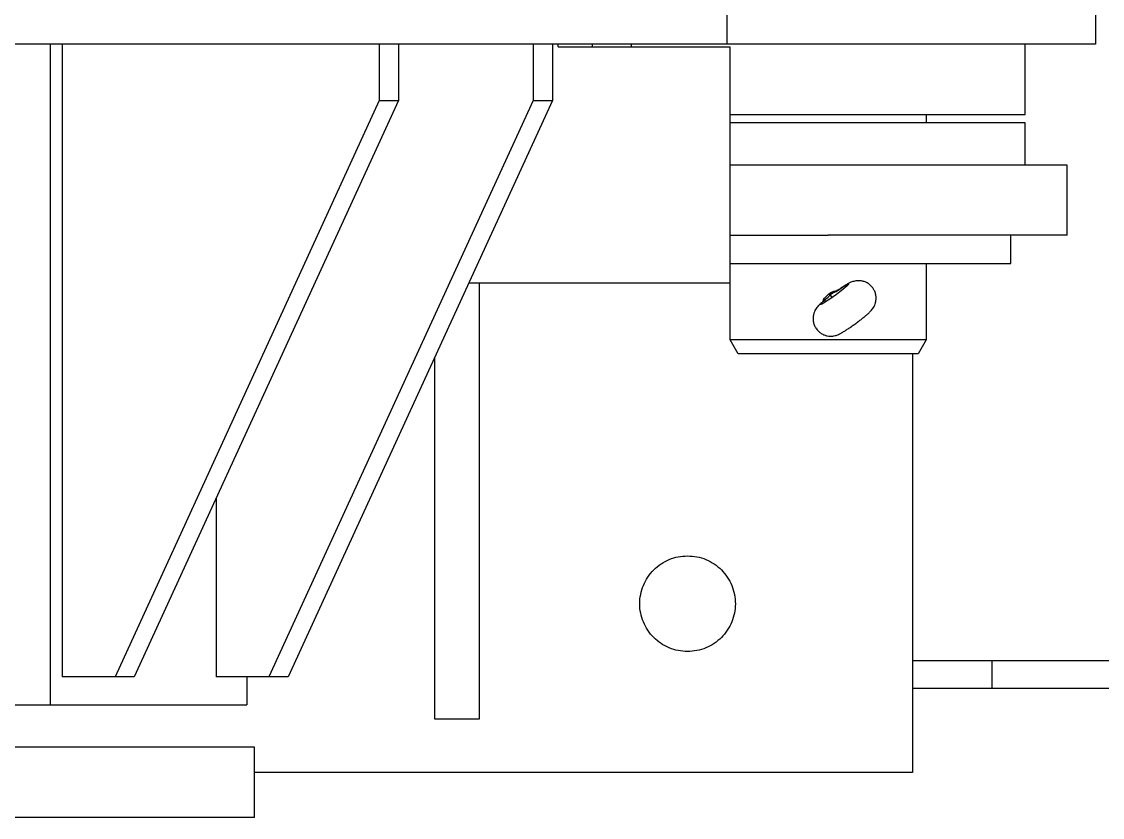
# Model space of a CAD drawing. Header units: millimetres. Extents: x 1293 to 41893, y 1011 to 26911.
# Drawn here: x 12079.2 to 12335.4, y 13919.7 to 14108.4 of the extents above; entities that cross this region are included whole.
import ezdxf

# ---------------------------------------------------------------- set-up
doc = ezdxf.new("R2010")
doc.units = ezdxf.units.MM
doc.header["$LTSCALE"] = 50
doc.layers.add('MAQUINAS', color=11, linetype='Continuous')
doc.layers.add('STRUC', color=4, linetype='Continuous')

msp = doc.modelspace()

# ---------------------------------------------------------------- linework, layer by layer
at = {"layer": 'MAQUINAS', "linetype": 'Continuous', "lineweight": 25}
for p, q in [((12246.3935066, 14113.7092064), (12246.3935066, 14103.0425398)), ((12333.72684, 14113.7092064), (12333.72684, 14103.0425398)), ((12333.72684, 14103.0425398), (12036.7494008, 14103.0425398)), ((12086.0746688, 13946.3758731), (12086.0746688, 14103.0425398)), ((12088.8108299, 14103.0425398), (12088.8108299, 13953.0425398)), ((12163.9862396, 14103.0425398), (12163.9862396, 14089.7092064)), ((12168.5465081, 14103.0425398), (12168.5465081, 14089.7092064)), ((12200.4683882, 14103.0425398), (12200.4683882, 14089.7092064)), ((12205.0286568, 14103.0425398), (12205.0286568, 14089.7092064)), ((12206.3934934, 14102.3758731), (12206.3934934, 14103.0425398)), ((12206.3934934, 14102.3758731), (12247.0601601, 14102.3758731)), ((12214.5494952, 14102.3758731), (12214.5494952, 14103.0425398)), ((12223.72684, 14103.0425398), (12223.72684, 14102.3758731)), ((12247.0601601, 14102.3758731), (12247.0601601, 14046.3758731)), ((12317.0601733, 14086.3758731), (12317.0601733, 14103.0425398)), ((12163.9862396, 14089.7092064), (12101.3400649, 13953.0425398)), ((12168.5465081, 14089.7092064), (12105.9003334, 13953.0425398)), ((12200.4683882, 14089.7092064), (12137.8222135, 13953.0425398)), ((12205.0286568, 14089.7092064), (12142.382482, 13953.0425398)), ((12163.9862396, 14089.7092064), (12168.5465081, 14089.7092064)), ((12200.4683882, 14089.7092064), (12205.0286568, 14089.7092064)), ((12293.72684, 14084.3758731), (12293.72684, 14086.3758731)), ((12317.0601733, 14074.3758731), (12317.0601733, 14084.3758731)), ((12270.3935066, 14074.3758731), (12247.0601601, 14074.3758731)), ((12327.0601733, 14057.7092064), (12327.0601733, 14074.3758731)), ((12247.0601601, 14057.7092064), (12270.3935066, 14057.7092064)), ((12313.72684, 14051.0425398), (12313.72684, 14057.7092064)), ((12293.72684, 14033.0425398), (12293.72684, 14051.0425398)), ((12247.0601601, 14046.3758731), (12185.1652355, 14046.3758731)), ((12187.72684, 13943.0425398), (12187.72684, 14046.3758731)), ((12247.0601733, 14046.2591998), (12247.0601733, 14033.0425398)), ((12270.7664078, 14043.7098083), (12270.531374, 14043.7098083)), ((12271.3415806, 14042.9823596), (12270.8282995, 14043.6878583)), ((12247.0601733, 14033.0425398), (12248.9846742, 14029.7092064)), ((12291.8023391, 14029.7092064), (12293.72684, 14033.0425398)), ((12290.3934895, 14029.7092064), (12290.3934895, 13930.3758731)), ((12177.0601733, 14028.6941577), (12177.0601733, 13943.0425398)), ((12125.2929785, 13995.3488446), (12125.2929785, 13953.0425398)), ((12105.9003334, 13953.0425398), (12088.8108299, 13953.0425398)), ((12142.382482, 13953.0425398), (12125.2929785, 13953.0425398)), ((12132.5894083, 13953.0425398), (12132.5894083, 13946.3758731)), ((12073.5454338, 13946.3758731), (12132.5894083, 13946.3758731)), ((12177.0601733, 13943.0425398), (12187.72684, 13943.0425398)), ((12096.8727438, 13936.3758731), (11802.2659118, 13936.3758731)), ((12125.9805909, 13936.3758731), (12105.5253393, 13936.3758731)), ((12134.4058554, 13919.7092064), (12134.4058554, 13936.3758731)), ((12290.3934895, 13930.3758731), (12134.4058554, 13930.3758731)), ((12096.8727438, 13919.7092064), (11802.2659118, 13919.7092064)), ((12125.9805909, 13919.7092064), (12105.5253393, 13919.7092064))]:
    msp.add_line(p, q, dxfattribs=at)
at = {"layer": 'MAQUINAS', "linetype": 'Continuous', "lineweight": 25, "flags": 128}
for points in [[(12273.6504259, 14045.3122277), (12274.2762027, 14045.7084006), (12274.7600777, 14045.9874971), (12275.0737055, 14046.1331678), (12275.1987142, 14046.1368794), (12275.1277808, 14045.9984145), (12274.8650604, 14045.7258843), (12274.4259431, 14045.3352534), (12273.8361523, 14044.8494049), (12273.1302374, 14044.2967994), (12272.3495506, 14043.7098083), (12271.5398241, 14043.1228172), (12270.7484913, 14042.5702117), (12270.021908, 14042.0843631), (12269.402637, 14041.6937323), (12268.9269549, 14041.4212021), (12268.622727, 14041.2827372), (12268.5077746, 14041.2864488), (12268.5888318, 14041.4321195), (12268.8611501, 14041.7112159), (12269.3087773, 14042.1073888)], [(12269.3087773, 14042.1073888), (12269.7231651, 14042.4650994), (12270.0774081, 14042.7838355), (12270.3674597, 14043.059956), (12270.5900062, 14043.2903065), (12270.7425053, 14043.4722555), (12270.8232148, 14043.6037244), (12270.8312128, 14043.6832113), (12270.7664078, 14043.7098083)]]:
    msp.add_lwpolyline(points, dxfattribs=at)
at = {"layer": 'MAQUINAS', "linetype": 'Continuous', "lineweight": 25}
msp.add_arc((12266.3955397, 14054.9729746), 12.0815315, 291.209611313, 306.905279793, dxfattribs=at)
for points in [[(12247.0601733, 14086.3758731), (12248.8621132, 14086.3758731), (12252.465993, 14086.3758731), (12258.2855334, 14086.3758731), (12264.2835805, 14086.3758731), (12270.3938506, 14086.3758731), (12276.5020569, 14086.3758731), (12282.5062953, 14086.3758731), (12288.3031343, 14086.3758731), (12293.7935685, 14086.3758731), (12298.8836317, 14086.3758731), (12303.4861447, 14086.3758731), (12307.5227282, 14086.3758731), (12310.9229177, 14086.3758731), (12313.6337538, 14086.3758731), (12315.5893761, 14086.3758731), (12316.8290129, 14086.3758731), (12316.9831198, 14086.3758731), (12317.0601733, 14086.3758731)], [(12317.0601733, 14084.3758731), (12316.9831198, 14084.3758731), (12316.8290129, 14084.3758731), (12315.5893761, 14084.3758731), (12313.6337538, 14084.3758731), (12310.9229177, 14084.3758731), (12307.5227282, 14084.3758731), (12303.4861447, 14084.3758731), (12298.8836317, 14084.3758731), (12293.7935685, 14084.3758731), (12288.3031343, 14084.3758731), (12282.5062953, 14084.3758731), (12276.5020569, 14084.3758731), (12270.3938506, 14084.3758731), (12264.2835805, 14084.3758731), (12258.2855334, 14084.3758731), (12252.465993, 14084.3758731), (12248.8621132, 14084.3758731), (12247.0601733, 14084.3758731)], [(12237.0601562, 13981.7092064), (12236.3183974, 13981.6670271), (12234.8348798, 13981.5826683), (12232.6951196, 13980.9087583), (12230.7231053, 13979.8613454), (12228.9946203, 13978.4410324), (12227.5760893, 13976.7130249), (12226.5220257, 13974.7408826), (12225.8729365, 13972.6011567), (12225.653766, 13970.3758712), (12225.8729365, 13968.1505973), (12226.5220257, 13966.0108364), (12227.5760893, 13964.0388223), (12228.9946203, 13962.3103372), (12230.7231053, 13960.8918063), (12232.6951196, 13959.8377427), (12234.8348798, 13959.1886535), (12237.0601562, 13958.9694829), (12239.2854325, 13959.1886535), (12241.4251927, 13959.8377427), (12243.397207, 13960.8918063), (12245.125692, 13962.3103372), (12246.544223, 13964.0388223), (12247.5982866, 13966.0108364), (12248.2473758, 13968.1505973), (12248.4665463, 13970.3758712), (12248.2473758, 13972.6011567), (12247.5982866, 13974.7408826), (12246.544223, 13976.7130249), (12245.125692, 13978.4410324), (12243.397207, 13979.8613454), (12241.4251927, 13980.9087583), (12239.2854325, 13981.5826683), (12237.8019149, 13981.6670271), (12237.0601562, 13981.7092064)], [(12105.5253393, 13936.3758731), (12105.1105133, 13936.3758731), (12104.2808615, 13936.3758731), (12102.9646534, 13936.3758731), (12101.6592272, 13936.3758731), (12100.406581, 13936.3758731), (12099.2555968, 13936.3758731), (12098.2557006, 13936.3758731), (12097.4237976, 13936.3758731), (12097.0564284, 13936.3758731), (12096.8727438, 13936.3758731)], [(12105.5253393, 13919.7092064), (12105.1105133, 13919.7092064), (12104.2808615, 13919.7092064), (12102.9646534, 13919.7092064), (12101.6592272, 13919.7092064), (12100.406581, 13919.7092064), (12099.2555968, 13919.7092064), (12098.2557006, 13919.7092064), (12097.4237976, 13919.7092064), (12097.0564284, 13919.7092064), (12096.8727438, 13919.7092064)]]:
    msp.add_open_spline(points, degree=3, dxfattribs=at)
for points, knots in [([(12327.0144045, 14074.3758731), (12326.9910749, 14074.3758731), (12326.9394881, 14074.3758731), (12326.0963205, 14074.3758731), (12324.6442019, 14074.3758731), (12322.5654723, 14074.3758731), (12319.9064843, 14074.3758731), (12316.690886, 14074.3758731), (12312.9563958, 14074.3758731), (12308.7444539, 14074.3758731), (12304.1024177, 14074.3758731), (12299.0823173, 14074.3758731), (12293.7404636, 14074.3758731), (12288.1367649, 14074.3758731), (12282.3340694, 14074.3758731), (12276.3974562, 14074.3758731), (12272.3948232, 14074.3758731), (12270.3935066, 14074.3758731)], [0, 0, 0, 0, 0.0556885325, 0.1231393516, 0.1905901707, 0.2580409898, 0.3254918089, 0.392942628, 0.4603934471, 0.5278442662, 0.5952950854, 0.6627459045, 0.7301967236, 0.7976475427, 0.8650983618, 0.9325491809, 1, 1, 1, 1]), ([(12327.0144045, 14057.7092064), (12326.9910749, 14057.7092064), (12326.9394881, 14057.7092064), (12326.0963205, 14057.7092064), (12324.6442019, 14057.7092064), (12322.5654723, 14057.7092064), (12319.9064843, 14057.7092064), (12316.690886, 14057.7092064), (12312.9563958, 14057.7092064), (12308.7444539, 14057.7092064), (12304.1024177, 14057.7092064), (12299.0823173, 14057.7092064), (12293.7404636, 14057.7092064), (12288.1367649, 14057.7092064), (12282.3340694, 14057.7092064), (12276.3974562, 14057.7092064), (12272.3948232, 14057.7092064), (12270.3935066, 14057.7092064)], [0, 0, 0, 0, 0.0556885325, 0.1231393516, 0.1905901707, 0.2580409898, 0.3254918089, 0.392942628, 0.4603934471, 0.5278442662, 0.5952950854, 0.6627459045, 0.7301967236, 0.7976475427, 0.8650983618, 0.9325491809, 1, 1, 1, 1]), ([(12247.0601733, 14051.0425398), (12247.6104878, 14051.0425398), (12249.71698, 14051.0425398), (12253.7802189, 14051.0425398), (12259.1413617, 14051.0425398), (12264.7224226, 14051.0425398), (12270.3931779, 14051.0425398), (12276.0659056, 14051.0425398), (12281.6410496, 14051.0425398), (12287.0238876, 14051.0425398), (12292.1221321, 14051.0425398), (12296.8486237, 14051.0425398), (12301.1223846, 14051.0425398), (12304.870641, 14051.0425398), (12308.0279598, 14051.0425398), (12310.5451647, 14051.0425398), (12312.3610997, 14051.0425398), (12313.512191, 14051.0425398), (12313.6552903, 14051.0425398), (12313.72684, 14051.0425398)], [0, 0, 0, 0, 0.0216240742, 0.0827725695, 0.1439210649, 0.2050695603, 0.2662180556, 0.327366551, 0.3885150463, 0.4496635417, 0.5108120371, 0.5719605324, 0.6331090278, 0.6942575232, 0.7554060185, 0.8165545139, 0.8777030093, 0.9388515046, 1, 1, 1, 1]), ([(12269.0668352, 14041.928205), (12268.8926556, 14041.7786257), (12268.5157513, 14041.4549534), (12268.1075803, 14041.0582301), (12267.7176258, 14040.6084186), (12267.3950778, 14040.1414227), (12267.1106041, 14039.5903455), (12266.8880323, 14038.9182213), (12266.7774266, 14038.1476561), (12266.8195989, 14037.3170596), (12267.0387409, 14036.4777813), (12267.4472098, 14035.6660643), (12268.0256932, 14034.9624508), (12268.720107, 14034.4207093), (12269.4425457, 14034.0611182), (12270.1584372, 14033.8574879), (12270.8407724, 14033.7842861), (12271.4660491, 14033.8146739), (12272.0162855, 14033.9187453), (12272.4887776, 14034.0666384), (12272.9044147, 14034.2396987), (12273.3558006, 14034.4650194), (12273.8846795, 14034.7676745), (12274.5506139, 14035.183801), (12275.2929278, 14035.6749859), (12276.0860043, 14036.2225102), (12276.9101674, 14036.8126526), (12277.7170669, 14037.4103431), (12278.4811272, 14037.9967277), (12279.1806323, 14038.5560634), (12279.8149616, 14039.0929556), (12280.282757, 14039.5243807), (12280.6756662, 14039.9441556), (12280.9975081, 14040.3555003), (12281.3027815, 14040.8554887), (12281.5644309, 14041.4652138), (12281.739789, 14042.1880477), (12281.7828135, 14042.9928209), (12281.656656, 14043.8331964), (12281.3804069, 14044.6031366), (12281.0921006, 14045.043677), (12280.9640924, 14045.2392772)], [0, 0, 0, 0, 0.02913174879, 0.06303773488, 0.08451344817, 0.10221107474, 0.12243356799, 0.14495815125, 0.16944842946, 0.19561910232, 0.2227963032, 0.25046114617, 0.28042494746, 0.30765451712, 0.33269478508, 0.35592885555, 0.3775045549, 0.39745193681, 0.41571811114, 0.43259359442, 0.44996867594, 0.47071579088, 0.50319049741, 0.53566969247, 0.56634405053, 0.59848156565, 0.62990912356, 0.66116505387, 0.69255177082, 0.72443113459, 0.75761053122, 0.79490731572, 0.81628533181, 0.83485645977, 0.85365036171, 0.87507500421, 0.89852205888, 0.92388547882, 0.95061238296, 0.97807186718, 1, 1, 1, 1]), ([(12269.1738818, 14042.0222588), (12269.1747934, 14042.0268059), (12269.2867876, 14042.5854129), (12270.1010083, 14043.4843801), (12271.2592203, 14044.398055), (12272.1332334, 14044.5172917), (12272.4421048, 14044.5594293)], [0, 0, 0, 0, 0.003212366, 0.3946423242, 0.7860699847, 1, 1, 1, 1]), ([(12273.8156938, 14045.4388442), (12273.675425, 14045.347794), (12273.2771414, 14045.0892632), (12272.7380398, 14044.7529673), (12272.2593442, 14044.4709381), (12271.9882404, 14044.3206693), (12271.8596431, 14044.2603268), (12271.8843348, 14044.2707461), (12271.887925, 14044.2722611)], [0, 0, 0, 0, 0.1401595699, 0.3979735334, 0.6187701724, 0.8131326016, 0.9728299518, 1, 1, 1, 1]), ([(12280.9640924, 14045.2392772), (12280.7697642, 14045.4736777), (12280.3932063, 14045.9278853), (12279.6884273, 14046.4184335), (12278.9668376, 14046.7450528), (12278.2553408, 14046.9192188), (12277.5831162, 14046.9687471), (12276.9722012, 14046.920522), (12276.4386034, 14046.8050971), (12275.9805855, 14046.651118), (12275.5687373, 14046.471994), (12275.0802892, 14046.2201578), (12274.5247829, 14045.8954959), (12274.0282163, 14045.5750054), (12273.8130989, 14045.4361658)], [0, 0, 0, 0, 0.0999361153, 0.1936503385, 0.2800350672, 0.3602449032, 0.4346940162, 0.5034115522, 0.5662331609, 0.6249514487, 0.6874974455, 0.7650487371, 0.8982168912, 1, 1, 1, 1]), ([(12269.9470862, 14042.7256575), (12269.9490345, 14042.7278137), (12269.955634, 14042.7351172), (12269.8466854, 14042.6231916), (12269.610336, 14042.4032193), (12269.31857, 14042.1452589), (12269.1098794, 14041.9674882), (12269.0600003, 14041.9249993)], [0, 0, 0, 0, 0.0932757407, 0.3159485249, 0.5862218152, 0.9011029442, 1, 1, 1, 1]), ([(12247.1668318, 14033.0425398), (12247.1575134, 14033.0425398), (12247.1329805, 14033.0425398), (12248.1008064, 14033.0425398), (12249.9253431, 14033.0425398), (12252.5749613, 14033.0425398), (12255.8988818, 14033.0425398), (12259.7831384, 14033.0425398), (12264.0723369, 14033.0425398), (12268.612373, 14033.0425398), (12271.6654519, 14033.0425398), (12273.1919914, 14033.0425398)], [0, 0, 0, 0, 0.0711142912, 0.1872250048, 0.3033357184, 0.419446432, 0.5355571456, 0.6516678592, 0.7677785728, 0.8838892864, 1, 1, 1, 1]), ([(12273.1919914, 14033.0425398), (12274.6977185, 14033.0425398), (12277.7091727, 14033.0425398), (12281.9161287, 14033.0425398), (12285.6890862, 14033.0425398), (12288.8680937, 14033.0425398), (12291.3529219, 14033.0425398), (12292.9752859, 14033.0425398), (12293.7447017, 14033.0425398), (12293.6473667, 14033.0425398), (12293.6201815, 14033.0425398)], [0, 0, 0, 0, 0.1353632346, 0.2707264691, 0.4060897037, 0.5414529382, 0.6768161728, 0.8121794074, 0.9475426419, 1, 1, 1, 1]), ([(12249.0825356, 14029.7092064), (12249.0739858, 14029.7092064), (12249.0514763, 14029.7092064), (12249.9394773, 14029.7092064), (12251.6135288, 14029.7092064), (12254.0446101, 14029.7092064), (12257.0943783, 14029.7092064), (12260.6582668, 14029.7092064), (12264.5936982, 14029.7092064), (12268.7592784, 14029.7092064), (12271.5605436, 14029.7092064), (12272.9611762, 14029.7092064)], [0, 0, 0, 0, 0.0711142912, 0.1872250048, 0.3033357184, 0.419446432, 0.5355571456, 0.6516678592, 0.7677785728, 0.8838892864, 1, 1, 1, 1]), ([(12272.9611762, 14029.7092064), (12274.3427131, 14029.7092064), (12277.1057867, 14029.7092064), (12280.9657588, 14029.7092064), (12284.4275281, 14029.7092064), (12287.3443354, 14029.7092064), (12289.6242185, 14029.7092064), (12291.1127721, 14029.7092064), (12291.8187275, 14029.7092064), (12291.7294206, 14029.7092064), (12291.7044777, 14029.7092064)], [0, 0, 0, 0, 0.1353632346, 0.2707264691, 0.4060897037, 0.5414529382, 0.6768161728, 0.8121794074, 0.9475426419, 1, 1, 1, 1]), ([(12134.3870059, 13936.3758731), (12134.3931952, 13936.3758731), (12134.4768407, 13936.3758731), (12134.156826, 13936.3758731), (12133.3970658, 13936.3758731), (12132.1097504, 13936.3758731), (12130.4093578, 13936.3758731), (12128.3597762, 13936.3758731), (12126.7736527, 13936.3758731), (12125.9805909, 13936.3758731)], [0, 0, 0, 0, 0.01314283826, 0.17761903188, 0.34209522551, 0.50657141913, 0.67104761275, 0.83552380638, 1, 1, 1, 1]), ([(12134.3870059, 13919.7092064), (12134.3931952, 13919.7092064), (12134.4768407, 13919.7092064), (12134.156826, 13919.7092064), (12133.3970658, 13919.7092064), (12132.1097504, 13919.7092064), (12130.4093578, 13919.7092064), (12128.3597762, 13919.7092064), (12126.7736527, 13919.7092064), (12125.9805909, 13919.7092064)], [0, 0, 0, 0, 0.01314283826, 0.17761903188, 0.34209522551, 0.50657141913, 0.67104761275, 0.83552380638, 1, 1, 1, 1])]:
    msp.add_open_spline(points, degree=3, knots=knots, dxfattribs=at)
at = {"layer": 'STRUC', "linetype": 'Continuous', "lineweight": 25}
for p, q in [((12290.3934895, 13956.9118731), (12506.2628163, 13956.9118731)), ((12309.1961497, 13956.9118731), (12309.1961497, 13950.2452064)), ((14280.1601497, 13950.2452064), (12290.3934895, 13950.2452064))]:
    msp.add_line(p, q, dxfattribs=at)

doc.saveas('drawing.dxf')
